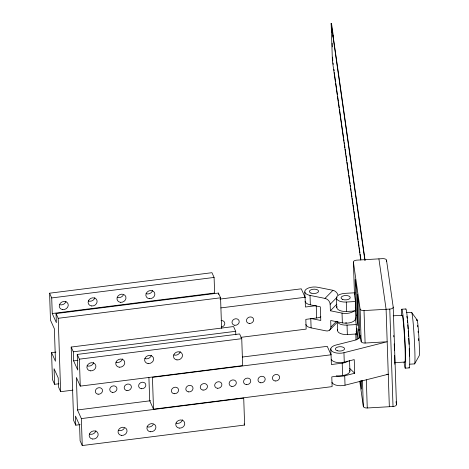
<?xml version="1.0" encoding="UTF-8"?>
<svg xmlns="http://www.w3.org/2000/svg" width="469" height="469" viewBox="0 0 469 469"><rect width="100%" height="100%" fill="white"/><g stroke="black" fill="none" stroke-linecap="round" stroke-linejoin="round"><path stroke-width="0.7" d="M336.924 306.503A9.222 4.373 -1.9 0 0 346.585 311.463L355.789 310.935L355.473 301.514L354.482 294.561L354.851 293.664M409.777 364.179L414.608 363.897L419.169 355.801A18.004 0.815 86.7 0 0 418.747 334.919A18.004 0.815 86.7 0 0 416.877 320.632M332.943 290.311L317.959 287.309A9.222 4.373 -1.9 0 0 305.671 289.69A9.222 4.373 -1.9 0 0 310.021 295.406L324.999 298.407L332.943 290.311A5.534 4.368 44.4 0 1 337.885 294.884M354.318 310.73A9.222 4.373 -1.9 0 1 342.024 313.11L330.375 310.777L330.158 304.281L337.105 297.194M330.375 310.777L336.824 304.193M305.882 324.413A9.222 4.373 -1.9 0 0 311.105 327.884L326.084 330.885A5.534 4.368 44.4 0 0 330.915 327.01L336.373 321.447M329.566 330.164L337.012 322.572M343.947 352.711L387.177 341.76L365.099 343.038A3.688 1.747 -1.9 0 1 361.171 341.514L360.286 335.271A10.893 5.165 -1.9 0 1 354.13 340.435L335.974 345.032A9.222 4.373 -1.9 0 0 331.647 350.976A9.222 4.373 -1.9 0 0 343.947 352.711L344.264 362.132L354.236 359.606L354.693 373.242L344.715 375.769A9.222 4.373 -1.9 0 1 336.203 375.857M331.982 382.387A9.222 4.373 -1.9 0 0 345.032 385.19L388.262 374.239L386.837 374.321M49.585 293.195L211.953 272.7L214.093 277.437L214.614 293.025L52.241 313.521L51.719 297.932L49.585 293.195L50.482 320.151L54.375 328.775L55.459 361.253L51.561 352.624L55.911 352.072M51.719 297.932L214.093 277.437M52.241 313.521L56.362 322.654L56.063 313.562L218.437 293.066L220.571 297.803L221.591 328.323M56.063 313.562L58.203 318.299L220.571 297.803M219.949 299.081L301.268 288.822L305.084 297.276L305.413 307.019L316.235 305.653L316.645 317.994L305.823 319.36L306.146 329.103L240.843 337.346M220.864 307.91L305.084 297.276M80.117 424.633L75.767 425.184L73.633 420.447L71.182 347.054L233.556 326.559L235.696 331.296L235.813 334.796M71.182 347.054L73.322 351.791L235.696 331.296M73.322 351.791L73.627 360.884L77.748 370.018L77.233 354.429L239.606 333.934L241.746 338.671L242.643 365.627L80.269 386.122L76.371 377.492L77.455 409.97L81.348 418.594L82.251 445.55L244.619 425.055L243.722 398.099L81.348 418.594M77.233 354.429L79.372 359.166L241.746 338.671M73.627 360.884L77.977 360.339M242.285 357.056L327.239 346.333L331.055 354.793L331.378 364.536L342.206 363.17A9.222 4.373 -1.9 0 0 348.021 361.124M51.561 352.624L52.458 379.579L54.597 384.316L58.947 383.765M331.055 354.793L152.443 377.34L153.504 409.161L332.116 386.62L331.788 376.877L342.616 375.511A9.222 4.373 -1.9 0 0 349.727 370.141M54.597 384.316L54.082 368.728L58.203 377.862L58.508 386.954L60.648 391.691L72.971 390.132M77.455 409.97L150.666 400.725M360.778 260.031L332.392 60.818L331.149 23.473L331.519 23.45L333.254 35.621L333.4 40.017M332.884 35.644L333.254 35.621M332.392 60.818L332.761 60.794L332.638 57.136M334.127 72.988L334.497 72.971M355.051 292.773L345.037 293.354A9.222 4.373 -1.9 0 0 336.455 298.231L336.771 307.646M336.455 298.231A9.222 4.373 -1.9 0 0 346.274 302.048L355.473 301.514M353.403 262.089L360.092 309.036A3.688 1.747 -1.9 0 0 364.02 310.566L389.78 309.077A3.688 1.747 -1.9 0 0 393.21 307.125L386.52 260.172A3.688 1.747 -1.9 0 0 382.593 258.648L356.833 260.137A3.688 1.747 -1.9 0 0 353.403 262.089L354.482 294.561M401.822 309.206L405.867 308.977M356.358 315.174L357.841 325.603L356.651 289.883L355.168 279.448L356.358 315.174L357.695 315.092M406.734 312.63L411.565 312.354L417.047 319.87M393.204 315.807L402.173 315.285M337.539 330.704L337.223 321.288A9.222 4.373 -1.9 0 0 347.042 325.105L356.241 324.571L356.557 333.992L347.353 334.52A9.222 4.373 -1.9 0 1 337.692 329.56M359.875 338.196L358.756 304.662L357.272 294.227L358.463 329.953L359.799 329.877M394.517 362.666L404.864 362.068M405.216 368.147L409.261 367.913M359.735 381.18L363.334 406.459A3.688 1.747 -1.9 0 0 367.262 407.989L393.022 406.5A3.688 1.747 -1.9 0 0 396.457 404.548L393.21 307.125M305.114 301.356A9.222 4.373 -1.9 0 0 310.337 304.827L320.321 306.826L320.778 320.468L310.789 318.463L311.105 327.884M355.256 310.566L355.514 318.222A9.222 4.373 -1.9 0 1 342.352 322.854L330.698 320.52L330.915 327.01M349.71 368.441L354.693 373.242M244.085 423.87L244.619 425.055M153.504 409.161L149.687 400.702L148.913 377.557M82.251 445.55L80.111 440.813L79.589 425.225L75.468 416.091L75.767 425.184M378.911 258.859L386.098 309.288L389.34 406.711M396.041 401.657L396.457 404.548M365.087 260.371L333.066 35.632L333.119 37.098M331.149 23.473L364.905 260.383M333.066 62.946L333.271 64.376M333.987 69.389L334.192 70.819M334.315 72.976L335.552 81.676M335.757 83.13L336.484 88.201M336.689 89.655L337.41 94.726M337.616 96.18L338.342 101.251M338.548 102.705L339.269 107.776M339.48 109.224L343.507 137.499M343.713 138.953L344.023 141.128M344.228 142.576L344.434 144.024M344.645 145.478L344.95 147.653M345.161 149.101L345.882 154.178M346.087 155.626L346.814 160.703M347.019 162.151L347.74 167.222M347.945 168.676L348.672 173.747M348.877 175.201L349.598 180.272M349.804 181.726L350.114 183.901M350.325 185.349L350.531 186.797M350.736 188.251L351.046 190.426M351.252 191.874L351.973 196.951M352.184 198.399L352.905 203.476M353.11 204.924L353.837 210.001M354.042 211.449L354.763 216.52M354.969 217.974L355.695 223.045M355.901 224.499L356.622 229.57M356.833 231.024L358.07 239.723M358.275 241.172L359.002 246.248M359.207 247.696L359.928 252.773M360.133 254.221L360.86 259.298M355.273 307.312L355.578 309.487M358.463 329.953L359.553 337.604M358.275 338.595L356.786 328.159L357.155 339.099M355.314 318.052L356.241 324.571M356.159 331.208L356.557 333.992M360.38 380.752L361.57 389.094L361.282 380.347M389.78 309.077L393.022 406.5M386.52 260.172L386.567 261.626M364.02 310.566L365.099 343.038M366.324 379.843L367.262 407.989M360.092 309.036L361.171 341.514M362.473 380.482L363.334 406.459M360.286 335.271L360.333 336.713M355.783 333.529L355.994 340.025M349.552 360.385L349.915 371.272M346.274 302.048L346.585 311.463M347.042 325.105L347.353 334.52M344.715 375.769L345.032 385.19M342.024 313.11L342.352 322.854M331.519 23.45L331.589 25.648M331.712 29.307L331.812 32.238M332.175 43.218L332.298 46.882M342.206 363.17L342.616 375.511M330.768 348.778L330.962 354.57M310.021 295.406L310.337 304.827M304.797 291.941L304.991 297.733M218.437 293.066L218.484 294.468M79.372 359.166L80.269 386.122M58.203 318.299L60.648 391.691M344.264 362.132A9.222 4.373 -1.9 0 1 331.214 359.33M346.732 322.93A4.614 2.187 -1.9 0 1 345.53 322.924M401.358 315.285A29.518 1.337 86.7 0 1 403.358 318.785A29.518 1.337 86.7 0 1 405.656 358.603A29.518 1.337 86.7 0 1 404.049 362.045M402.074 315.397A23.432 1.061 86.7 0 1 404.583 338.694A23.432 1.061 86.7 0 1 404.753 361.957M405.744 309.112A29.518 1.337 86.7 0 1 408.986 339.914A29.518 1.337 86.7 0 1 408.968 367.344M406.887 316.258A25.83 1.167 86.7 0 1 407.121 318.175M407.344 320.221A25.83 1.167 86.7 0 1 407.59 322.766M407.778 324.841A25.83 1.167 86.7 0 1 408.1 328.863M408.259 330.979A25.83 1.167 86.7 0 1 408.61 336.279M408.728 338.29A25.83 1.167 86.7 0 1 409.044 344.316M409.226 348.596A25.83 1.167 86.7 0 1 409.437 356.088M416.677 319.893A18.004 0.815 86.7 0 1 416.918 320.356M417.609 325.404A18.004 0.815 86.7 0 1 417.75 326.834M418.114 331.178A18.004 0.815 86.7 0 1 418.219 332.65M418.6 338.624A18.004 0.815 86.7 0 1 418.706 340.635M411.565 312.354A25.83 1.167 86.7 0 1 414.209 337.299A25.83 1.167 86.7 0 1 414.608 363.897M324.999 298.407A5.534 4.368 44.4 0 1 330.158 304.281M221.075 320.603A3.688 3.189 -24.3 0 1 224.792 323.393A3.688 3.189 -24.3 0 1 221.292 327.098M320.902 316.856A9.222 4.373 -1.9 0 1 316.645 317.994M182.523 419.808A4.614 3.987 -24.3 0 1 175.992 423.108M95.928 430.741A4.614 3.987 -24.3 0 1 89.397 434.042M153.24 424.492A4.614 3.987 -24.3 0 1 147.131 426.755M124.373 428.133A4.614 3.987 -24.3 0 1 118.264 430.395M151.387 355.256A4.614 3.987 -24.3 0 1 144.857 358.556M122.52 358.902A4.614 3.987 -24.3 0 1 115.99 362.203M180.254 351.615A4.614 3.987 -24.3 0 1 173.723 354.916M93.653 362.543A4.614 3.987 -24.3 0 1 87.123 365.843M152.601 290.375A4.614 3.987 -24.3 0 1 146.076 293.676M66.006 301.309A4.614 3.987 -24.3 0 1 59.475 304.61M123.318 295.06A4.614 3.987 -24.3 0 1 117.209 297.323M94.873 297.663A4.614 3.987 -24.3 0 1 88.342 300.963M393.714 335.482A32.285 1.46 86.7 0 1 393.796 336.883M394.195 343.894A32.285 1.46 86.7 0 1 394.505 350.695M394.669 355.268A32.285 1.46 86.7 0 1 394.845 364.249M337.358 350.748A4.614 2.187 -1.9 0 0 344.557 348.918A4.614 2.187 -1.9 0 0 337.967 346.954A4.614 2.187 -1.9 0 0 337.358 350.748M342.622 299.427A4.614 2.187 -1.9 0 0 350.179 298.008A4.614 2.187 -1.9 0 0 344.164 295.669A4.614 2.187 -1.9 0 0 342.622 299.427M311 293.096A4.614 2.187 -1.9 0 0 318.521 291.642A4.614 2.187 -1.9 0 0 312.454 289.338A4.614 2.187 -1.9 0 0 311 293.096M174.157 393.726A3.688 3.189 -24.3 0 0 178.443 389.194A3.688 3.189 -24.3 0 0 172.358 388.496A3.688 3.189 -24.3 0 0 174.157 393.726M188.591 391.902A3.688 3.189 -24.3 0 0 192.876 387.371A3.688 3.189 -24.3 0 0 186.791 386.673A3.688 3.189 -24.3 0 0 188.591 391.902M203.024 390.085A3.688 3.189 -24.3 0 0 207.31 385.547A3.688 3.189 -24.3 0 0 201.224 384.856A3.688 3.189 -24.3 0 0 203.024 390.085M217.458 388.262A3.688 3.189 -24.3 0 0 221.743 383.724A3.688 3.189 -24.3 0 0 215.658 383.032A3.688 3.189 -24.3 0 0 217.458 388.262M231.891 386.438A3.688 3.189 -24.3 0 0 236.177 381.907A3.688 3.189 -24.3 0 0 230.091 381.209A3.688 3.189 -24.3 0 0 231.891 386.438M246.325 384.615A3.688 3.189 -24.3 0 0 250.61 380.083A3.688 3.189 -24.3 0 0 244.525 379.386A3.688 3.189 -24.3 0 0 246.325 384.615M260.758 382.798A3.688 3.189 -24.3 0 0 265.044 378.26A3.688 3.189 -24.3 0 0 258.958 377.568A3.688 3.189 -24.3 0 0 260.758 382.798M275.186 380.975A3.688 3.189 -24.3 0 0 279.477 376.437A3.688 3.189 -24.3 0 0 273.392 375.745A3.688 3.189 -24.3 0 0 275.186 380.975M234.787 325.281A3.688 3.189 -24.3 0 0 239.073 320.743A3.688 3.189 -24.3 0 0 232.987 320.051A3.688 3.189 -24.3 0 0 234.787 325.281M249.221 323.458A3.688 3.189 -24.3 0 0 253.506 318.926A3.688 3.189 -24.3 0 0 247.421 318.228A3.688 3.189 -24.3 0 0 249.221 323.458M179.234 428.115A4.614 3.987 -24.3 0 0 184.593 422.446A4.614 3.987 -24.3 0 0 176.989 421.578A4.614 3.987 -24.3 0 0 179.234 428.115M92.633 439.043A4.614 3.987 -24.3 0 0 97.992 433.374A4.614 3.987 -24.3 0 0 90.388 432.512A4.614 3.987 -24.3 0 0 92.633 439.043M150.367 431.756A4.614 3.987 -24.3 0 0 155.726 426.087A4.614 3.987 -24.3 0 0 148.122 425.225A4.614 3.987 -24.3 0 0 150.367 431.756M121.5 435.402A4.614 3.987 -24.3 0 0 126.859 429.733A4.614 3.987 -24.3 0 0 119.255 428.865A4.614 3.987 -24.3 0 0 121.5 435.402M90.365 370.85A4.614 3.987 -24.3 0 0 95.723 365.181A4.614 3.987 -24.3 0 0 88.113 364.313A4.614 3.987 -24.3 0 0 90.365 370.85M176.965 359.916A4.614 3.987 -24.3 0 0 182.324 354.247A4.614 3.987 -24.3 0 0 174.714 353.38A4.614 3.987 -24.3 0 0 176.965 359.916M119.232 367.204A4.614 3.987 -24.3 0 0 124.59 361.535A4.614 3.987 -24.3 0 0 116.98 360.667A4.614 3.987 -24.3 0 0 119.232 367.204M148.098 363.563A4.614 3.987 -24.3 0 0 153.457 357.894A4.614 3.987 -24.3 0 0 145.847 357.026A4.614 3.987 -24.3 0 0 148.098 363.563M112.531 392.389A3.688 3.189 -24.3 0 0 116.816 387.851A3.688 3.189 -24.3 0 0 110.731 387.16A3.688 3.189 -24.3 0 0 112.531 392.389M98.097 394.206A3.688 3.189 -24.3 0 0 102.383 389.675A3.688 3.189 -24.3 0 0 96.297 388.977A3.688 3.189 -24.3 0 0 98.097 394.206M141.398 388.742A3.688 3.189 -24.3 0 0 145.683 384.211A3.688 3.189 -24.3 0 0 139.598 383.513A3.688 3.189 -24.3 0 0 141.398 388.742M126.964 390.566A3.688 3.189 -24.3 0 0 131.25 386.028A3.688 3.189 -24.3 0 0 125.164 385.336A3.688 3.189 -24.3 0 0 126.964 390.566M149.312 298.683A4.614 3.987 -24.3 0 0 154.67 293.014A4.614 3.987 -24.3 0 0 147.067 292.146A4.614 3.987 -24.3 0 0 149.312 298.683M62.717 309.61A4.614 3.987 -24.3 0 0 68.075 303.941A4.614 3.987 -24.3 0 0 60.466 303.074A4.614 3.987 -24.3 0 0 62.717 309.61M120.445 302.323A4.614 3.987 -24.3 0 0 125.803 296.654A4.614 3.987 -24.3 0 0 118.2 295.787A4.614 3.987 -24.3 0 0 120.445 302.323M91.578 305.97A4.614 3.987 -24.3 0 0 96.936 300.301A4.614 3.987 -24.3 0 0 89.333 299.433A4.614 3.987 -24.3 0 0 91.578 305.97"/></g></svg>
